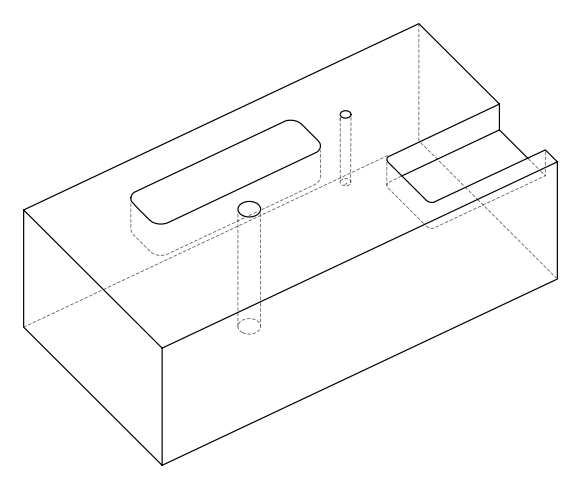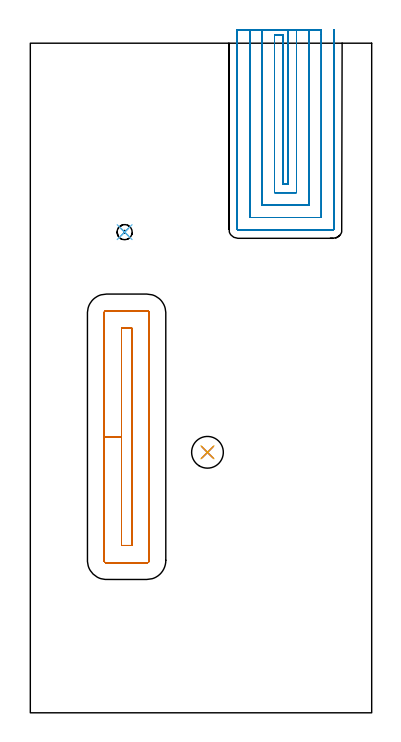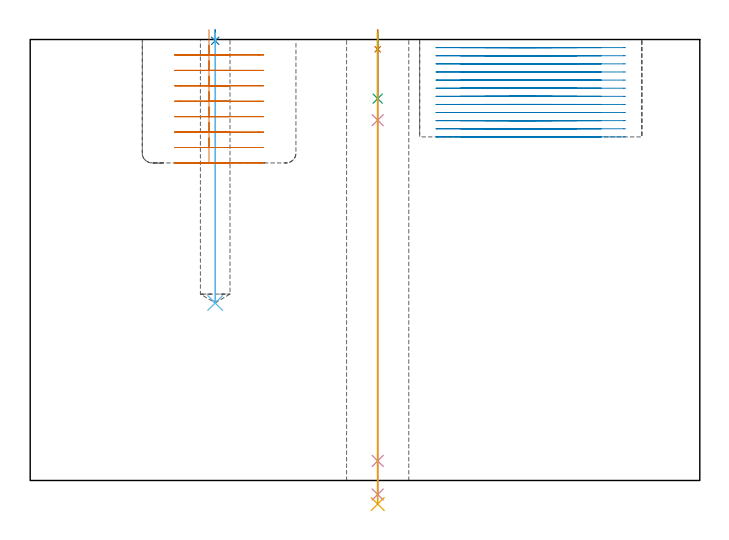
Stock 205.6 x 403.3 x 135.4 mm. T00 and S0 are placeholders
(PLAN: 8 operations, 6 tool changes, 47.7 min)
(1 SPOT_DRILL | STEP1HOLE | NXT0321_9005460120000 | 0.05 min | 182 mm3)
(2 SPOT_DRILL_1 | STEP1POCKET | NXT0321_9005460120000 | 0.03 min | 1 mm3)
(3 DRILL_BLIND_HOLE_INTO_CENTER | STEP1HOLE | NXT0301_092 | 0.08 min | 1729 mm3)
(4 GUN_DRILL_THROUGH_HOLE | STEP1HOLE | UGT0307_009 | 0.67 min | 13382 mm3)
(5 DRILL_TO_ENLARGE_THROUGH_HOLE | STEP1HOLE | UGT0301_258 | 0.58 min | 23446 mm3)
(6 DRILL_BLIND_HOLE_INTO_CENTER_1 | STEP1POCKET | UGT0301_486 | 0.33 min | 5120 mm3)
(7 MILL_RECTANGULAR_POCKET | POCKET_RECTANGULAR_STRAIGHT | UGT0201_095 | Follow Part, ap 5, ae 75% | 11.25 min | 302325 mm3)
(8 MILL_SLOT | SLOT_PARTIAL_RECTANGULAR | NXT0201_013 | Follow Part, ap 2.5, ae 75% | 34.66 min | 239255 mm3)
(TOOL NXT0321_9005460120000 | NC Spot Drill, 142deg, 12mm, Carbide, Uncoated | D12 PA142 FL30 Z2)
(TOOL NXT0301_092 | Carbide Drill 12.1mm [860.1-1210-061A1-MM 2214] | D12.1 PA140 FL77 Z2)
(TOOL UGT0307_009 | Gun Drill 12 mm | D12 PA130 FL24 Z1)
(TOOL UGT0301_258 | Twist Drill 19.1 mm | D19.1 PA118 FL140 Z2)
(TOOL UGT0301_486 | Carbide Drill 9.1 mm | D9.1 PA118 FL81 Z2)
(TOOL UGT0201_095 | End mill 20 mm | D20 R3 FL38 Z4)
(TOOL NXT0201_013 | ENDMILL 10mm | D10 FL30 Z4)
(OP 1 SPOT_DRILL)
G17 G21 G94 G90
T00 M6
G54
G17 G0 G90 X106.7 Y156.9 S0 M3
G43 Z145.4 H0
G94 G81 G98 Z132.4 F250. R138.4
G80
M5
M2
(OP 2 SPOT_DRILL_1)
G17 G21 G94 G90
T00 M6
G54
G17 G0 G90 X56.8 Y289.5 S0 M3
G43 Z145.4 H0
G94 G81 G98 Z135.008 F250. R138.4
G80
M5
M2
(OP 3 DRILL_BLIND_HOLE_INTO_CENTER)
G17 G21 G94 G90
T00 M6
G54
G17 G0 G90 X106.7 Y156.9 S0 M3
G43 Z145.4 H1
G94 G81 G98 Z117.25 F250. R137.4
G80
M5
M2
(OP 4 GUN_DRILL_THROUGH_HOLE)
G17 G21 G94 G90
T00 M6
G54
G17 G0 G90 X106.7 Y156.9 M8
G43 Z145.4 H0
Z131.61
S716 M3
G94 G1 Z110.636 F125. M26
G4 X.084
Z6. F250.
G4 X.084
Z-4.298 F125.
G4 X.084
M5
M9
G0 Z131.61
Z145.4
M2
(OP 5 DRILL_TO_ENLARGE_THROUGH_HOLE)
G17 G21 G94 G90
T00 M6
G54
G17 G0 G90 X106.7 Y156.9 S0 M3
G43 Z145.4 H0
G94 G73 G98 Z-7.238 F250. Q17.83 R137.4
G80
M5
M2
(OP 6 DRILL_BLIND_HOLE_INTO_CENTER_1)
G17 G21 G94 G90
T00 M6
G54
G17 G0 G90 X56.8 Y289.5 S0 M3
G43 Z145.4 H0
G94 G81 G98 Z54.5 F250. R137.4
G80
M5
M2
(OP 7 MILL_RECTANGULAR_POCKET)
G17 G21 G94 G90
T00 M6
G54
G17 G0 G90 X54.9 Y195.127 S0 M3
G43 Z145.4 H0
Z138.4
G94 G1 Y166.25 Z130.662 F250.
Y100.8 F500.
X61.1
Y231.7
X54.9
Y166.25
X44.4
Y91.7
G3 X45.8 Y90.3 R1.4
G1 X70.2
G3 X71.6 Y91.7 R1.4
G1 Y240.8
G3 X70.2 Y242.2 R1.4
G1 X45.8
G3 X44.4 Y240.8 R1.4
G1 Y166.25
Y165.25
G0 X54.9 Y195.127 Z133.662
G1 Y166.25 Z125.925 F250.
Y100.8 F500.
X61.1
Y231.7
X54.9
Y166.25
X44.4
Y91.7
G3 X45.8 Y90.3 R1.4
G1 X70.2
G3 X71.6 Y91.7 R1.4
G1 Y240.8
G3 X70.2 Y242.2 R1.4
G1 X45.8
G3 X44.4 Y240.8 R1.4
G1 Y166.25
Y165.25
G0 X54.9 Y195.127 Z128.925
G1 Y166.25 Z121.187 F250.
Y100.8 F500.
X61.1
Y231.7
X54.9
Y166.25
X44.4
Y91.7
G3 X45.8 Y90.3 R1.4
G1 X70.2
G3 X71.6 Y91.7 R1.4
G1 Y240.8
G3 X70.2 Y242.2 R1.4
G1 X45.8
G3 X44.4 Y240.8 R1.4
G1 Y166.25
Y165.25
G0 X54.9 Y195.127 Z124.187
G1 Y166.25 Z116.45 F250.
Y100.8 F500.
X61.1
Y231.7
X54.9
Y166.25
X44.4
Y91.7
G3 X45.8 Y90.3 R1.4
G1 X70.2
G3 X71.6 Y91.7 R1.4
G1 Y240.8
G3 X70.2 Y242.2 R1.4
G1 X45.8
G3 X44.4 Y240.8 R1.4
G1 Y166.25
Y165.25
G0 X54.9 Y195.127 Z119.45
G1 Y166.25 Z111.712 F250.
Y100.8 F500.
X61.1
Y231.7
X54.9
Y166.25
X44.4
Y91.7
G3 X45.8 Y90.3 R1.4
G1 X70.2
G3 X71.6 Y91.7 R1.4
G1 Y240.8
G3 X70.2 Y242.2 R1.4
G1 X45.8
G3 X44.4 Y240.8 R1.4
G1 Y166.25
Y165.25
G0 X54.9 Y195.127 Z114.712
G1 Y166.25 Z106.975 F250.
Y100.8 F500.
X61.1
Y231.7
X54.9
Y166.25
X44.4
Y91.7
G3 X45.8 Y90.3 R1.4
G1 X70.2
G3 X71.6 Y91.7 R1.4
G1 Y240.8
G3 X70.2 Y242.2 R1.4
G1 X45.8
G3 X44.4 Y240.8 R1.4
G1 Y166.25
Y165.25
G0 X54.9 Y195.127 Z109.975
G1 Y166.25 Z102.237 F250.
Y100.8 F500.
X61.1
Y231.7
X54.9
Y166.25
X44.4
Y91.7
G3 X45.8 Y90.3 R1.4
G1 X70.2
G3 X71.6 Y91.7 R1.4
G1 Y240.8
G3 X70.2 Y242.2 R1.4
G1 X45.8
G3 X44.4 Y240.8 R1.4
G1 Y166.25
Y165.25
G0 X54.9 Y195.127 Z105.237
G1 Y166.25 Z97.5 F250.
Y100.8 F500.
X61.1
Y231.7
X54.9
Y166.25
X44.4
Y91.7
G3 X45.8 Y90.3 R1.4
G1 X70.2
G3 X71.6 Y91.7 R1.4
G1 Y240.8
G3 X70.2 Y242.2 R1.4
G1 X45.8
G3 X44.4 Y240.8 R1.4
G1 Y166.25
Y165.25
G0 Z145.4
M5
M2
(OP 8 MILL_SLOT)
G17 G21 G94 G90
T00 M6
G54
G17 G0 G90 X155.3 Y411.3 S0 M3
G43 Z145.4 H0
Z132.908
G94 G1 Y408.3 F250.
Y318.3 F500.
X152.1
Y408.3
X147.1
Y313.3
X160.3
Y408.3
Y411.3 F250.
X139.6
Y408.3
Y305.8 F500.
X167.8
Y408.3
Y411.3 F250.
X132.1
Y408.3
Y298.3 F500.
X175.3
Y408.3
Y411.3 F250.
X124.6
Y408.3
Y291.3 F500.
G3 X125.1 Y290.8 R0.5
G1 X182.3
G3 X182.8 Y291.3 R0.5
G1 Y408.3
Y411.3 F250.
G0 X155.3 Z130.417
G1 Y408.3
Y318.3 F500.
X152.1
Y408.3
X147.1
Y313.3
X160.3
Y408.3
Y411.3 F250.
X139.6
Y408.3
Y305.8 F500.
X167.8
Y408.3
Y411.3 F250.
X132.1
Y408.3
Y298.3 F500.
X175.3
Y408.3
Y411.3 F250.
X124.6
Y408.3
Y291.3 F500.
G3 X125.1 Y290.8 R0.5
G1 X182.3
G3 X182.8 Y291.3 R0.5
G1 Y408.3
Y411.3 F250.
G0 X155.3 Z127.925
G1 Y408.3
Y318.3 F500.
X152.1
Y408.3
X147.1
Y313.3
X160.3
Y408.3
Y411.3 F250.
X139.6
Y408.3
Y305.8 F500.
X167.8
Y408.3
Y411.3 F250.
X132.1
Y408.3
Y298.3 F500.
X175.3
Y408.3
Y411.3 F250.
X124.6
Y408.3
Y291.3 F500.
G3 X125.1 Y290.8 R0.5
G1 X182.3
G3 X182.8 Y291.3 R0.5
G1 Y408.3
Y411.3 F250.
G0 X155.3 Z125.433
G1 Y408.3
Y318.3 F500.
X152.1
Y408.3
X147.1
Y313.3
X160.3
Y408.3
Y411.3 F250.
X139.6
Y408.3
Y305.8 F500.
X167.8
Y408.3
Y411.3 F250.
X132.1
Y408.3
Y298.3 F500.
X175.3
Y408.3
Y411.3 F250.
X124.6
Y408.3
Y291.3 F500.
G3 X125.1 Y290.8 R0.5
G1 X182.3
G3 X182.8 Y291.3 R0.5
G1 Y408.3
Y411.3 F250.
G0 X155.3 Z122.942
G1 Y408.3
Y318.3 F500.
X152.1
Y408.3
X147.1
Y313.3
X160.3
Y408.3
Y411.3 F250.
X139.6
Y408.3
Y305.8 F500.
X167.8
Y408.3
Y411.3 F250.
X132.1
Y408.3
Y298.3 F500.
X175.3
Y408.3
Y411.3 F250.
X124.6
Y408.3
Y291.3 F500.
G3 X125.1 Y290.8 R0.5
G1 X182.3
G3 X182.8 Y291.3 R0.5
G1 Y408.3
Y411.3 F250.
G0 X155.3 Z120.45
G1 Y408.3
Y318.3 F500.
X152.1
Y408.3
X147.1
Y313.3
X160.3
Y408.3
Y411.3 F250.
X139.6
Y408.3
Y305.8 F500.
X167.8
Y408.3
Y411.3 F250.
X132.1
Y408.3
Y298.3 F500.
X175.3
Y408.3
Y411.3 F250.
X124.6
Y408.3
Y291.3 F500.
G3 X125.1 Y290.8 R0.5
G1 X182.3
G3 X182.8 Y291.3 R0.5
G1 Y408.3
Y411.3 F250.
G0 X155.3 Z117.958
G1 Y408.3
Y318.3 F500.
X152.1
Y408.3
X147.1
Y313.3
X160.3
Y408.3
Y411.3 F250.
X139.6
Y408.3
Y305.8 F500.
X167.8
Y408.3
Y411.3 F250.
X132.1
Y408.3
Y298.3 F500.
X175.3
Y408.3
Y411.3 F250.
X124.6
Y408.3
Y291.3 F500.
G3 X125.1 Y290.8 R0.5
G1 X182.3
G3 X182.8 Y291.3 R0.5
G1 Y408.3
Y411.3 F250.
G0 X155.3 Z115.467
G1 Y408.3
Y318.3 F500.
X152.1
Y408.3
X147.1
Y313.3
X160.3
Y408.3
Y411.3 F250.
X139.6
Y408.3
Y305.8 F500.
X167.8
Y408.3
Y411.3 F250.
X132.1
Y408.3
Y298.3 F500.
X175.3
Y408.3
Y411.3 F250.
X124.6
Y408.3
Y291.3 F500.
G3 X125.1 Y290.8 R0.5
G1 X182.3
G3 X182.8 Y291.3 R0.5
G1 Y408.3
Y411.3 F250.
G0 X155.3 Z112.975
G1 Y408.3
Y318.3 F500.
X152.1
Y408.3
X147.1
Y313.3
X160.3
Y408.3
Y411.3 F250.
X139.6
Y408.3
Y305.8 F500.
X167.8
Y408.3
Y411.3 F250.
X132.1
Y408.3
Y298.3 F500.
X175.3
Y408.3
Y411.3 F250.
X124.6
Y408.3
Y291.3 F500.
G3 X125.1 Y290.8 R0.5
G1 X182.3
G3 X182.8 Y291.3 R0.5
G1 Y408.3
Y411.3 F250.
G0 X155.3 Z110.483
G1 Y408.3
Y318.3 F500.
X152.1
Y408.3
X147.1
Y313.3
X160.3
Y408.3
Y411.3 F250.
X139.6
Y408.3
Y305.8 F500.
X167.8
Y408.3
Y411.3 F250.
X132.1
Y408.3
Y298.3 F500.
X175.3
Y408.3
Y411.3 F250.
X124.6
Y408.3
Y291.3 F500.
G3 X125.1 Y290.8 R0.5
G1 X182.3
G3 X182.8 Y291.3 R0.5
G1 Y408.3
Y411.3 F250.
G0 X155.3 Z107.992
G1 Y408.3
Y318.3 F500.
X152.1
Y408.3
X147.1
Y313.3
X160.3
Y408.3
Y411.3 F250.
X139.6
Y408.3
Y305.8 F500.
X167.8
Y408.3
Y411.3 F250.
X132.1
Y408.3
Y298.3 F500.
X175.3
Y408.3
Y411.3 F250.
X124.6
Y408.3
Y291.3 F500.
G3 X125.1 Y290.8 R0.5
G1 X182.3
G3 X182.8 Y291.3 R0.5
G1 Y408.3
Y411.3 F250.
G0 X155.3 Z105.5
G1 Y408.3
Y318.3 F500.
X152.1
Y408.3
X147.1
Y313.3
X160.3
Y408.3
Y411.3 F250.
X139.6
Y408.3
Y305.8 F500.
X167.8
Y408.3
Y411.3 F250.
X132.1
Y408.3
Y298.3 F500.
X175.3
Y408.3
Y411.3 F250.
X124.6
Y408.3
Y291.3 F500.
G3 X125.1 Y290.8 R0.5
G1 X182.3
G3 X182.8 Y291.3 R0.5
G1 Y408.3
Y411.3 F250.
G0 Z145.4
M5
M2
